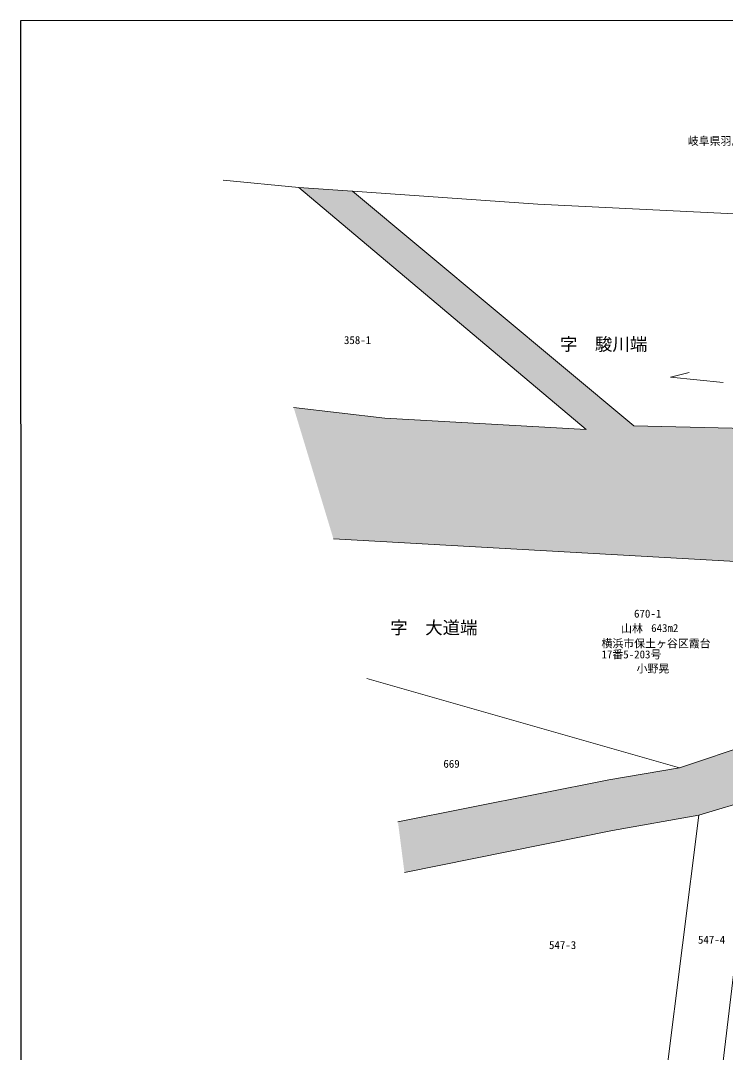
# Model space of a CAD drawing. Units: millimetres, scale not verified. Extents: x 5000 to 205306, y 4475 to 281715.
# Drawn here: x 5000 to 45374, y 84420 to 143512 of the extents above; entities that cross this region are included whole.
import ezdxf
from ezdxf.enums import TextEntityAlignment as Align

# ---------------------------------------------------------------- set-up
doc = ezdxf.new("R2010")
doc.units = ezdxf.units.MM
doc.header["$LTSCALE"] = 250
for name, color, linetype, lineweight in [('ベクトルデータ', 30, 'Continuous', 13), ('図枠', 7, 'Continuous', 25), ('地番名', 30, 'Continuous', 13), ('独標', 7, 'Continuous', 13)]:
    doc.layers.add(name, color=color, linetype=linetype, lineweight=lineweight)
for name, color, linetype in [('住所', 30, 'Continuous'), ('地目', 30, 'Continuous'), ('地積', 30, 'Continuous'), ('所在', 30, 'Continuous'), ('所有者', 30, 'Continuous'), ('道・水路', 254, 'Continuous')]:
    doc.layers.add(name, color=color, linetype=linetype)
doc.styles.add('ＭＳ 明朝', font='')
doc.styles.get('ＭＳ 明朝').set_extended_font_data('MS Mincho')

msp = doc.modelspace()

# ---------------------------------------------------------------- hatches: boundary and pattern name
at = {"layer": '道・水路'}
for points in [[(57030.1, 119900.2), (67663.8, 120609.5), (66203.3, 128552.8), (66654.7, 131703.5), (67168.6, 135013.2), (67579.5, 142745.7), (69381.6, 142745.7), (68966.6, 135715.9), (68082.5, 128479.4), (68350.2, 127021.5), (69636.1, 119433), (68253.5, 117098), (61619.1, 113226.2), (60229.7, 112154.8), (55120.6, 112023.1), (22919.5, 113832.3), (20637.1, 121362), (25869.2, 120744.5), (37397.1, 120101.5), (20942.7, 133946.4), (24018.9, 133746), (40123.1, 120307.4)], [(129191, 124211.6), (130981.9, 124310.5), (133649.5, 124448.6), (161326.6, 125956.5), (172380.1, 125739.2), (175068.9, 125753.2), (190022.7, 125498.8), (196623.1, 125929.6), (202005.1, 126428.9), (202005.1, 117113.2), (201288.5, 117070.1), (201029.4, 118038), (192212.3, 119262.8), (189616.5, 118700.8), (165724.3, 119295.8), (153188, 118923), (138192.6, 117935.6), (131377.7, 117415.3), (118886, 116575.5), (110602.4, 116058.6), (73473.8, 113603), (73518.7, 112808.3), (73396.6, 112800.5), (72971.3, 112182.7), (71362, 109845.1), (70823.3, 109062.7), (70680.8, 101076.1), (70261.1, 94545.4), (66929.1, 20630.6), (69957.6, 21809.8), (108771.4, 36437.2), (143328, 49589.7), (156830, 54332.2), (159745.1, 51213.3), (117587.2, 35591), (55567.9, 12897.4), (53734.1, 12140.8), (38185.3, 5704.1), (34928.9, 5704.1), (34328.5, 8117.7), (54647.1, 16455.1), (62550.2, 19373.3), (63908.9, 23521.7), (64643.2, 46960.2), (64843.9, 52456.5), (67043.2, 101910.3), (67024.8, 102977.7), (65898.6, 112058.1), (63950, 110780.8), (59350.4, 108134.2), (52596, 102601.8), (47040.1, 98966.2), (43860.5, 98011.4), (38899.8, 97124.6), (26990.7, 94712.6), (26616.7, 97619.3), (38699.5, 100028.3), (42755.1, 100710.8), (46959.8, 102126.5), (51319.8, 105229.7), (60229.7, 112154.8), (61619.1, 113226.2), (68253.5, 117098), (69636.1, 119433), (72762.1, 126783), (79650.2, 142745.7), (82511.3, 142745.7), (75834.2, 126947.8), (75471, 126110.7), (73258.7, 120992)]]:
    msp.add_hatch(color=256, dxfattribs=at).paths.add_polyline_path(points)

# ---------------------------------------------------------------- linework, layer by layer
at = {"layer": 'ベクトルデータ'}
for p, q in [((42755.1, 100710.8), (24842.2, 105827.7)), ((43860.5, 98011.4), (41906.1, 82532))]:
    msp.add_line(p, q, dxfattribs=at)
for points in [[(67579.5, 142745.7), (67168.6, 135013.2), (66654.7, 131703.5), (66203.3, 128552.8), (67663.8, 120609.5), (57030.1, 119900.2), (40123.1, 120307.4), (24018.9, 133746)], [(79649.7, 142745.7), (73062.9, 127486.4), (72762.1, 126783), (69636.1, 119433), (68253.5, 117098), (61619.1, 113226.2), (60229.7, 112154.8), (51319.8, 105229.7), (46959.8, 102126.5), (42755.1, 100710.8), (38699.5, 100028.3), (26616.7, 97619.3)], [(66654.7, 131703.5), (64599.8, 131755.3), (54036.1, 132039.1), (34623.2, 133008.6), (24018.9, 133746), (20942.7, 133946.4), (16607.8, 134367.9)], [(20942.7, 133946.4), (37397.1, 120101.5), (25869.2, 120744.5), (20637.1, 121362)], [(60229.7, 112154.8), (55120.6, 112023.1), (22919.5, 113832.3)]]:
    msp.add_lwpolyline(points, dxfattribs=at)
at = {"layer": 'ベクトルデータ', "color": 171}
for points in [[(26990.7, 94712.6), (38899.8, 97124.6), (43860.5, 98011.4), (47040.1, 98966.2), (52596, 102601.8), (59350.4, 108134.2), (63950, 110780.8), (65898.6, 112058.1), (67024.8, 102977.7), (67043.2, 101910.3), (65800, 73954.8), (64843.9, 52456.5), (64643.2, 46960.2), (63908.9, 23521.7), (62550.2, 19373.3), (54647.1, 16455.1), (34328.5, 8117.7)], [(64843.9, 52456.5), (63106.2, 52663.5), (41492.5, 55034.8), (44975.4, 81679.1), (47040.1, 98966.2)]]:
    msp.add_lwpolyline(points, dxfattribs=at)
at = {"layer": '図枠'}
msp.add_lwpolyline([(5040.7, 5000), (205168.5, 5044), (205305.7, 143512), (5000, 143509.7)], close=True, dxfattribs=at)
at = {"layer": '独標'}
for p, q in [((42220.9, 123086.1), (43308, 123367.3)), ((45238.5, 122786.2), (42220.9, 123086.1))]:
    msp.add_line(p, q, dxfattribs=at)

# ---------------------------------------------------------------- texts
at = {"layer": '住所', "style": 'ＭＳ 明朝'}
for s, p in [('岐阜県羽島郡岐南町八剣八丁目121番地', (43221.1, 136253.9)), ('横浜市保土ヶ谷区霞台', (38276.2, 107471.1)), ('17番5-203号', (38276.2, 106846.1))]:
    msp.add_text(s, height=458.2, dxfattribs=at).set_placement(p, align=Align.BOTTOM_LEFT)
at = {"layer": '地番名', "style": 'ＭＳ 明朝'}
for s, p in [('358-1', (23523.1, 124848.9)), ('670-1', (40142.6, 109182.2)), ('669', (29218.6, 100582.7)), ('547-4', (43803.5, 90504.8)), ('547-3', (35269.7, 90199.2))]:
    msp.add_text(s, height=458.2, dxfattribs=at).set_placement(p, align=Align.BOTTOM_LEFT)
at = {"layer": '地目', "style": 'ＭＳ 明朝'}
msp.add_text('山林', height=458.2, dxfattribs=at).set_placement((39400.6, 108327.9), align=Align.BOTTOM_LEFT)
at = {"layer": '地積', "style": 'ＭＳ 明朝'}
msp.add_text('643m2', height=458.2, dxfattribs=at).set_placement((41122.6, 108356.3), align=Align.BOTTOM_LEFT)
at = {"layer": '所在', "style": 'ＭＳ 明朝'}
for s, p in [('字\u3000駿川端', (35903, 124397)), ('字\u3000大道端', (26174, 108159.3))]:
    msp.add_text(s, height=733.1, dxfattribs=at).set_placement(p, align=Align.BOTTOM_LEFT)
at = {"layer": '所有者', "style": 'ＭＳ 明朝'}
msp.add_text('小野晃', height=458.2, dxfattribs=at).set_placement((40284.1, 106035.4), align=Align.BOTTOM_LEFT)

doc.saveas('drawing.dxf')
